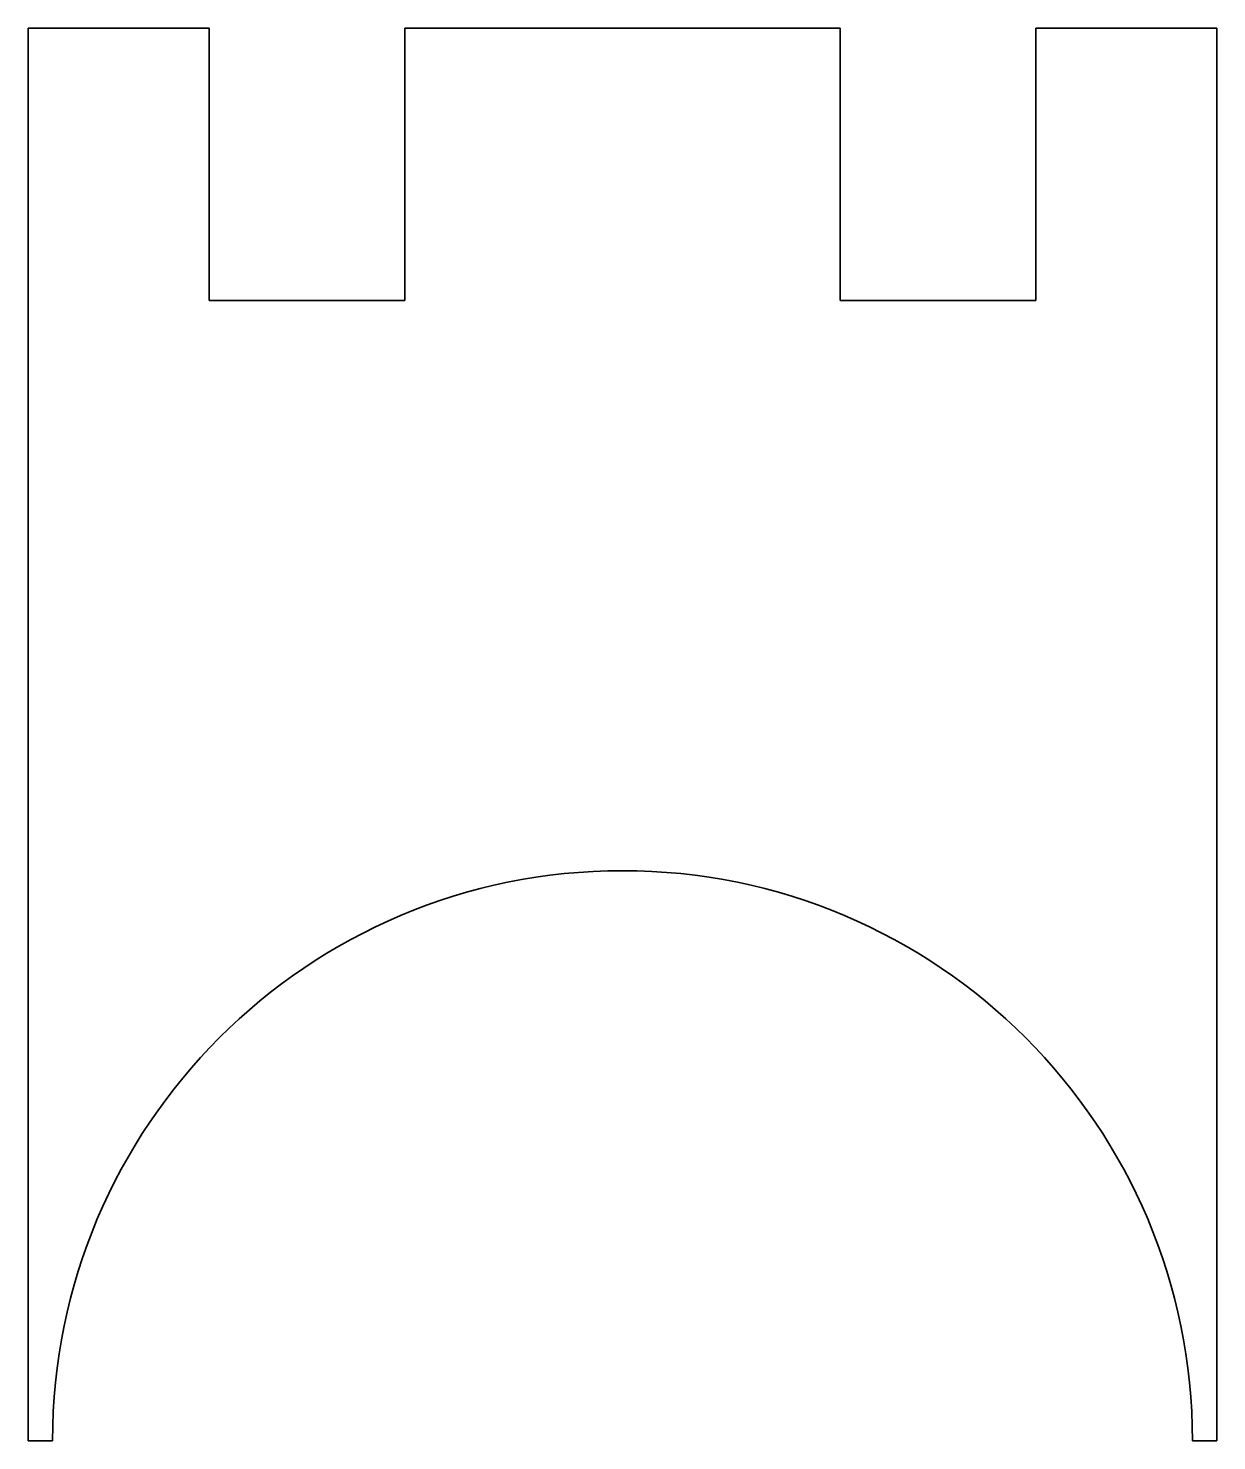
# Model space of a CAD drawing. Extents: x 282.4 to 311.6, y 192.7 to 227.3.
import ezdxf

# ---------------------------------------------------------------- set-up
doc = ezdxf.new("R2010")
doc.units = 0

msp = doc.modelspace()

# ---------------------------------------------------------------- linework, layer by layer
at = {"color": 7, "lineweight": 35}
for p, q in [((282.403564, 192.655045), (282.403564, 227.34494)), ((311.596558, 192.655045), (311.596558, 227.34494))]:
    msp.add_line(p, q, dxfattribs=at)
at = {"color": 7, "lineweight": 35, "ltscale": 0.11116}
msp.add_line((286.849976, 227.34494), (282.403564, 227.34494), dxfattribs=at)
at = {"color": 7, "lineweight": 35, "ltscale": 0.167247}
for p, q in [((286.849976, 220.655045), (286.849976, 227.34494)), ((291.650024, 227.34494), (291.650024, 220.655045)), ((302.349976, 227.34494), (302.349976, 220.655045)), ((307.150024, 220.655045), (307.150024, 227.34494))]:
    msp.add_line(p, q, dxfattribs=at)
at = {"color": 7, "lineweight": 35, "ltscale": 0.133749}
for q in [(291.650024, 227.34494), (302.349976, 227.34494)]:
    msp.add_line((297, 227.34494), q, dxfattribs=at)
at = {"color": 7, "lineweight": 35, "ltscale": 0.111163}
msp.add_line((307.150024, 227.34494), (311.596558, 227.34494), dxfattribs=at)
at = {"color": 7, "lineweight": 35, "ltscale": 0.120001}
for p, q in [((291.650024, 220.655045), (286.849976, 220.655045)), ((302.349976, 220.655045), (307.150024, 220.655045))]:
    msp.add_line(p, q, dxfattribs=at)
at = {"color": 7, "lineweight": 35, "ltscale": 0.014914}
msp.add_line((283.000122, 192.655045), (282.403564, 192.655045), dxfattribs=at)
at = {"color": 7, "lineweight": 35, "ltscale": 0.014911}
msp.add_line((311.000122, 192.655045), (311.596558, 192.655045), dxfattribs=at)
at = {"color": 7, "lineweight": 35}
msp.add_arc((297.000122, 192.655045), 14, 0.000026, 179.999978, dxfattribs=at)

doc.saveas('drawing.dxf')
